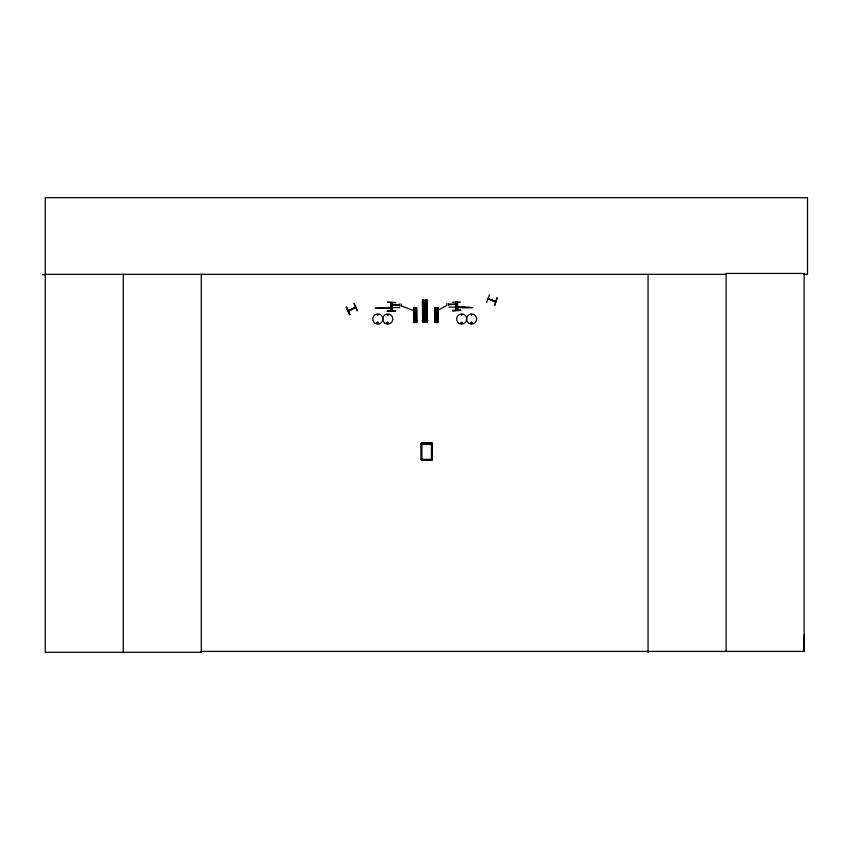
<?xml version="1.0" encoding="UTF-8"?>
<svg xmlns="http://www.w3.org/2000/svg" width="850" height="850" viewBox="0 0 850 850"><rect width="100%" height="100%" fill="white"/><g stroke="black" fill="none" stroke-linecap="round" stroke-linejoin="round"><path stroke-width="1.27" d="M803.526 274.327L807.5 274.327L807.5 197.689L45.241 197.689L45.241 652.311L201.407 652.311L201.301 651.419L804.111 651.419L804.227 634.982M377.389 314.797C378.664 313.342 377.878 316.466 377.485 314.596M377.049 322.819C379.089 320.195 378.261 325.656 377.124 322.628M377.304 322.671C378.505 324.541 378.186 321.417 377.496 322.469M386.973 322.819C389.024 320.439 388.195 325.157 387.058 323M387.228 322.671C388.163 324.817 388.524 320.971 387.281 322.819M462.06 314.904L461.221 314.797L462.113 314.797M461.114 322.819L462.145 322.543L461.327 323.159M462.368 323C461.21 319.972 460.434 325.454 462.453 322.819M471.208 314.585C471.761 316.519 472.217 313.214 471.208 314.904M470.804 322.819C472.855 320.195 472.026 325.656 470.889 322.628M471.059 322.671C472.037 324.658 472.271 321.289 471.176 322.575M348.192 310.749L355.491 307.179M348.288 311.058L355.417 307.222M495.614 301.707L487.985 298.775L495.422 301.718M486.625 302.409L489.462 294.801M497.239 297.829L494.615 305.522L497.133 297.787M431.906 443.679L432.044 443.094L432.076 460.02L421.409 459.85M424.809 320.981L425.319 321.853L424.766 321.863M431.906 443.934L421.409 443.934M488.144 298.499L495.635 301.41M446.335 305.809L435.03 311.791L437.739 311.769M348.33 311.132L355.576 307.551M354.174 303.461L357.382 310.93L354.142 303.482M355.534 307.477L348.5 311.004M431.46 443.679L431.396 460.02M415.438 321.746L415.161 322.299M427.136 300.114L422.439 300.188L422.684 322.182L427.38 322.118L427.136 300.114L427.274 322.118M422.779 302.409L426.849 302.366M422.801 303.907L426.859 303.854M422.822 306.138L426.881 306.096M422.843 308.114L426.902 308.072M413.791 309.315L416.5 309.283M434.998 309.315L437.707 309.283M413.801 310.303L416.511 310.271M422.864 310.356L426.923 310.303M435.009 310.303L437.718 310.271M413.822 311.791L416.521 311.769L401.147 305.809M413.833 313.119L416.543 313.087M435.041 313.119L437.75 313.087M413.844 314.606L416.553 314.574M435.051 314.606L437.761 314.574M422.971 319.929L427.04 319.887M422.301 320.578L427.72 320.524M422.301 320.748L427.72 320.694M413.918 320.992L416.627 320.96M424.692 320.928L425.329 320.928M424.692 320.96L425.329 320.96M435.126 320.992L437.835 320.96M413.472 321.417L417.084 321.374M434.679 321.417L438.292 321.374M424.703 322.171L425.34 322.171M413.727 322.501L416.851 322.447L416.681 307.774L413.567 307.828L413.727 322.501L413.748 307.817M42.5 274.646L45.241 274.635M45.241 274.327L726.091 274.327M452.561 302.186L460.689 302.069M395.484 302.558L387.356 302.217L395.484 302.664M448.704 304.215L457.481 304.332M455.473 304.555L457.481 304.555M390.564 304.81L399.351 304.693M448.704 304.672L455.473 304.215M390.564 305.033L399.351 305.161M456.174 305.798L457.077 305.798M456.174 306.138L457.077 306.138M390.968 306.276L391.871 306.276M456.174 306.361L457.077 306.361M390.968 306.616L391.871 306.616M456.259 306.68L457.077 306.701M390.968 306.839L391.871 306.839M449.023 307.116L464.929 307.116M391.701 306.276C392.732 307.551 389.555 306.85 391.871 307.179M457.172 307.743L456.376 307.7L457.172 307.286M456.376 307.328L469.699 307.371L456.376 307.658M383.817 307.594L399.734 307.594M390.883 307.817L391.669 307.774L390.883 308.221M462.496 307.753L472.621 307.753M391.669 307.859L378.356 308.146M391.669 308.146L375.339 308.242L385.645 308.146M452.561 310.324L460.689 310.367M387.356 310.845L395.484 310.845M421.239 460.02L421.239 443.094L432.076 443.094M432.076 443.147L421.313 443.105M432.076 443.604L421.239 443.604L421.409 460.02M421.239 443.838L432.076 443.838M421.239 444.061L432.076 444.061M421.239 444.444L432.076 444.444M421.239 459.34L432.076 459.34M421.239 459.935L432.076 459.85M495.539 301.676L488.038 298.754M421.866 443.679L421.919 460.02M346.418 307.254L349.987 314.553M437.686 307.774L437.856 322.458M437.548 307.785L437.644 322.458M437.314 307.785L437.538 322.458M437.166 307.785L437.293 322.458M437.017 307.785L437.112 322.458M436.911 322.469L436.082 322.469M435.731 307.817L435.869 322.49M435.816 322.49L435.2 307.817M435.136 307.817L435.168 322.49M434.987 307.817L435.115 322.501M426.817 300.114L427.061 322.118M426.604 300.124L426.838 322.118M426.498 300.124L426.743 322.118M426.328 300.124L426.487 322.129M426.073 300.124L426.307 322.129L425.988 300.124M425.839 302.717L425.946 319.536M425.648 322.129L424.405 322.15M423.884 302.759L423.98 319.579M423.279 302.759L423.47 322.171M423.087 302.77L423.321 322.171L423.013 302.77M422.758 300.178L423.034 322.182M422.546 300.178L422.779 322.182M416.511 307.774L416.638 322.458M416.341 307.785L416.426 322.458M416.171 307.785L416.256 322.458M415.979 307.785L416.086 322.458M415.756 307.785L415.969 322.458M415.703 322.469L414.874 322.469M414.513 307.817L414.662 322.49M414.301 307.817L414.492 322.49M414.311 322.49L414.099 307.817L414.152 322.49M413.801 307.817L413.929 322.49M804.111 651.419L804.111 273.445L726.091 273.445L726.091 651.419M648.061 274.327L648.061 652.311M456.174 302.186L456.152 310.314M456.057 302.186L456.057 310.314M455.759 302.186L455.759 310.314M455.717 302.186L455.717 310.314M448.704 303.429L448.704 305.458M446.898 303.429L446.898 305.458M431.991 443.764L431.991 460.02M401.147 303.907L401.147 305.936M399.351 303.907L399.351 305.936M392.286 302.664L392.328 310.792M391.935 302.664L391.892 310.792M390.957 302.664L390.968 310.792M390.915 302.664L390.915 310.792M390.522 302.664L390.522 310.792M201.291 274.327L201.291 652.311M123.271 274.327L123.271 652.311M414.609 313.692C415.374 315.987 416.383 312.056 414.609 313.692M424.012 308.986C425.149 312.428 426.668 306.531 424.012 308.986M435.816 313.692C436.581 315.987 437.591 312.056 435.816 313.692M387.334 314.691L388.195 314.914L387.334 314.691M346.471 307.233L349.637 314.723L346.471 307.233M437.909 307.774L434.775 307.828L434.945 322.501L438.069 322.447L437.835 307.774M460.689 310.314L452.561 310.76L460.689 310.314M395.484 310.792L387.356 311.249L395.484 310.792M423.831 322.171L423.587 300.167L423.789 322.171M457.523 310.314L457.523 302.186L457.491 310.314M457.194 310.314L457.194 302.186L457.098 310.314M459.127 323.414A5.079 5.079 0 0 0 466.746 319.016A5.079 5.079 0 0 0 459.127 314.617A5.079 5.079 0 0 0 459.127 323.414M469.051 323.414A5.079 5.079 0 0 0 476.669 319.016A5.079 5.079 0 0 0 469.051 314.617A5.079 5.079 0 0 0 469.051 323.414M375.296 323.414A5.079 5.079 0 0 0 382.914 319.016A5.079 5.079 0 0 0 375.296 314.617A5.079 5.079 0 0 0 375.296 323.414M385.231 323.414A5.079 5.079 0 0 0 392.838 319.016A5.079 5.079 0 0 0 385.231 314.617A5.079 5.079 0 0 0 385.231 323.414"/></g></svg>
